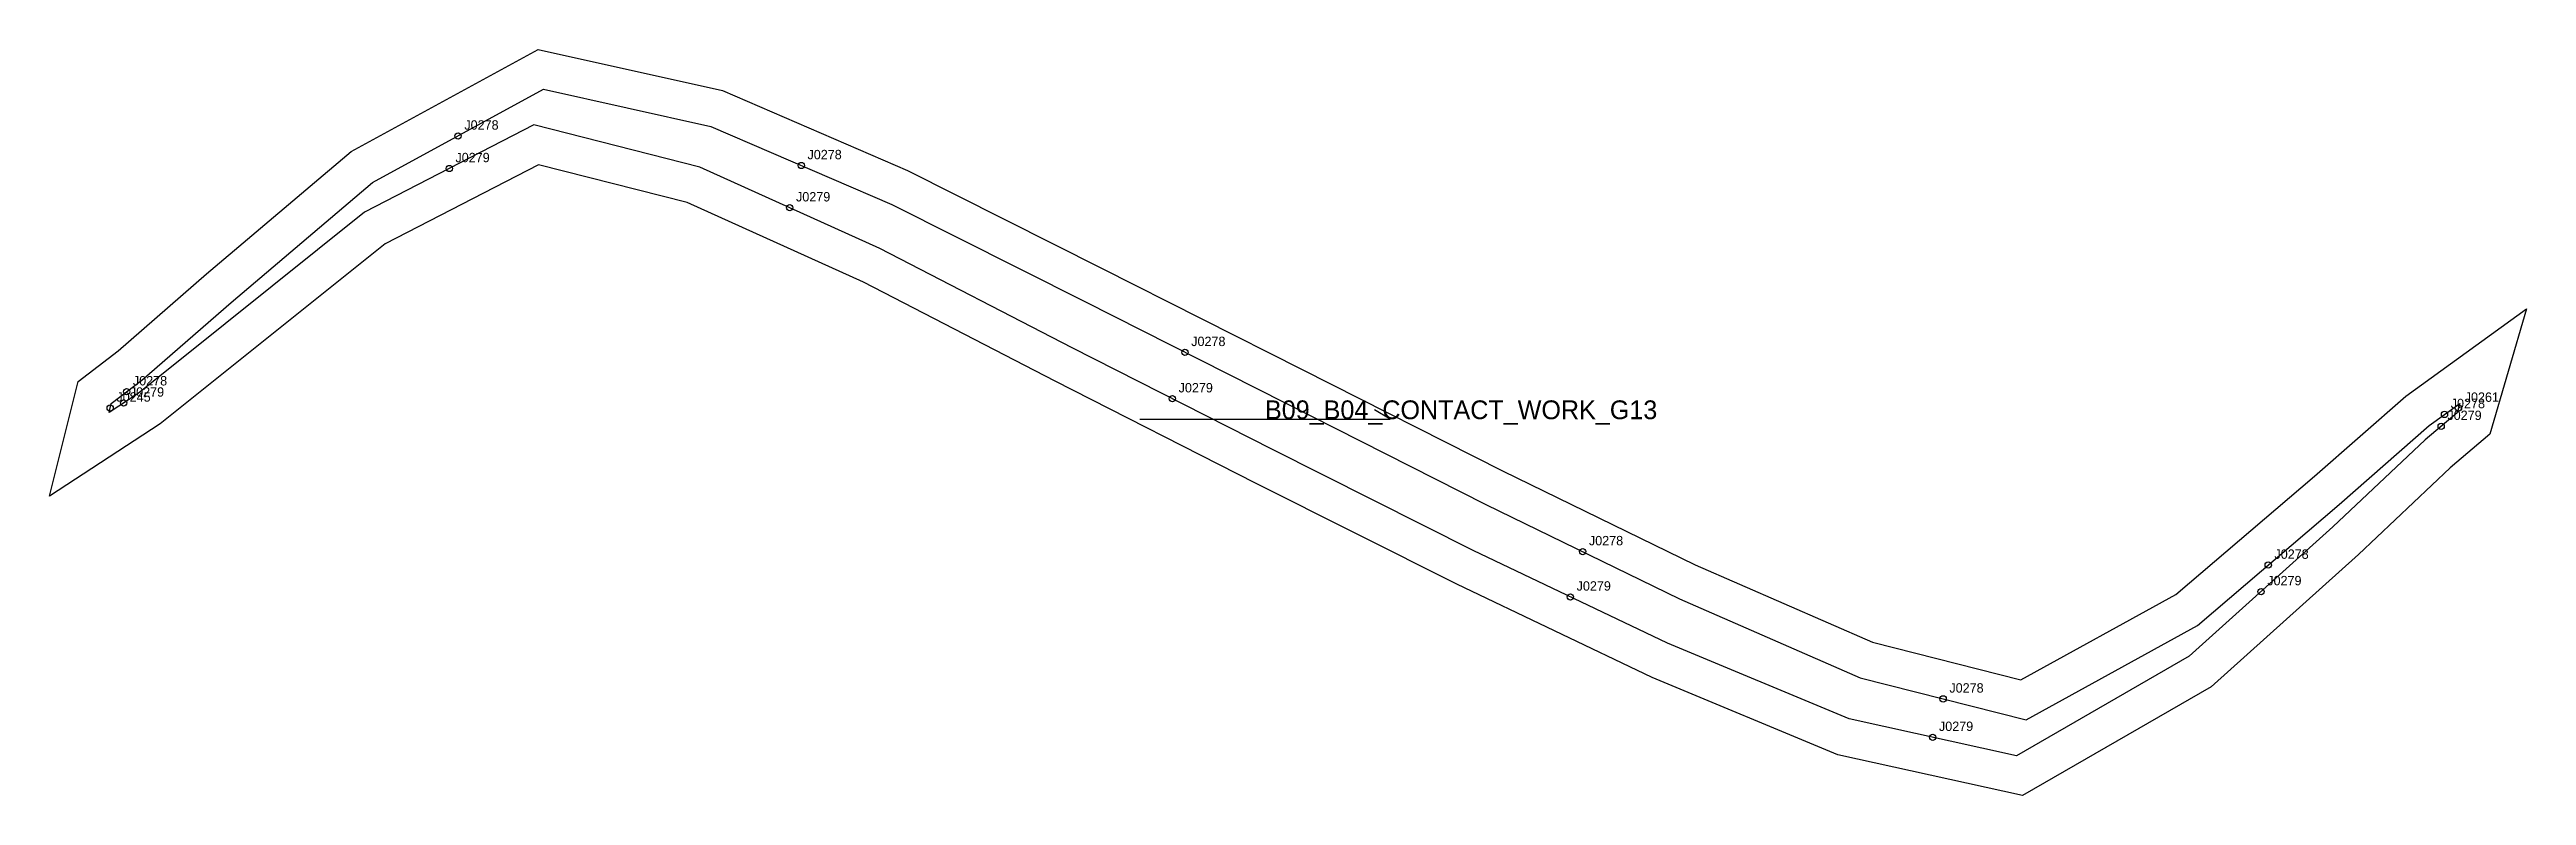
# Model space of a CAD drawing. Header units: millimetres. Extents: x -20 to 771, y -125 to 113.
import ezdxf

# ---------------------------------------------------------------- set-up
doc = ezdxf.new("R2010")
doc.units = ezdxf.units.MM
for name, color, linetype in [('CUT', 1, 'Continuous'), ('GRAIN', 3, 'Continuous'), ('LABEL', 7, 'Continuous'), ('NOTCH', 2, 'Continuous'), ('SEW', 5, 'Continuous')]:
    doc.layers.add(name, color=color, linetype=linetype)

msp = doc.modelspace()

# ---------------------------------------------------------------- linework, layer by layer
at = {"layer": 'CUT'}
msp.add_lwpolyline([(-10.63, 7), (2.22, 16.75), (30.45, 41.36), (76.64, 80.49), (136.3, 113.05), (195.2, 99.91), (254.37, 74.41), (316.33, 43.2), (380.41, 10.82), (444.41, -21.52), (505.97, -51.59), (562.55, -76.35), (609.99, -88.34), (659.5, -61.08), (703.75, -23.29), (732.9, 2.29), (771.47, 30.22), (759.82, -9.86), (747.13, -20.58), (717.79, -48.33), (670.78, -90.54), (610.49, -125.3), (551.47, -112.3), (492.17, -87.64), (429.78, -57.79), (365.53, -25.5), (301.46, 7.1), (240.25, 38.7), (183.98, 64.14), (136.46, 76.24), (87.45, 50.96), (43.87, 16), (15.64, -6.55), (-19.73, -29.69), (-10.63, 7)], close=True, dxfattribs=at)
at = {"layer": 'GRAIN'}
for p, q in [((328.53, -5.06), (408.53, -5.06)), ((408.53, -5.06), (403.53, -2.06))]:
    msp.add_line(p, q, dxfattribs=at)
at = {"layer": 'NOTCH'}
for centre in [(110.78, 85.45), (107.94, 75.04), (220.39, 75.99), (216.72, 62.51), (342.96, 16.3), (3.93, 0.13), (4.9, 3.72), (338.94, 1.49), (-0.36, -1.46), (744.22, -7.33), (745.29, -3.55), (749.75, -1.51), (470, -47.37), (688.98, -51.68), (466.07, -61.85), (686.68, -60.14), (585.14, -94.43), (581.81, -106.69)]:
    msp.add_circle(centre, 1, dxfattribs=at)
at = {"layer": 'SEW'}
msp.add_lwpolyline([(0, 0), (9.8, 7.44), (38.27, 32.25), (83.46, 70.54), (138.09, 100.36), (191.48, 88.44), (249.29, 63.53), (310.93, 32.49), (375, 0.11), (439.07, -32.27), (500.93, -62.48), (558.65, -87.74), (611.64, -101.13), (666.36, -71), (711.6, -32.36), (740.39, -7.1), (750.19, 0), (749.31, -3.03), (739.13, -11.63), (709.66, -39.5), (663.69, -80.78), (608.53, -112.58), (555.09, -100.81), (497.07, -76.68), (435.06, -47.02), (370.95, -14.8), (306.93, 17.77), (245.48, 49.51), (187.97, 75.5), (135, 88.99), (80.88, 61.08), (36.37, 25.36), (8.59, 3.18), (-0.72, -2.92)], close=True, dxfattribs=at)

# ---------------------------------------------------------------- texts
at = {"layer": 'LABEL'}
for s, height, p in [('J0278', 3, (112.78, 87.45)), ('J0279', 3, (109.94, 77.04)), ('J0278', 3, (222.39, 77.99)), ('J0279', 3, (218.72, 64.51)), ('J0278', 3, (344.96, 18.3)), ('J0278', 3, (6.9, 5.72)), ('J0245', 3, (1.64, 0.54)), ('J0279', 3, (5.93, 2.13)), ('J0279', 3, (340.94, 3.49)), ('B09_B04_CONTACT_WORK_G13', 6, (368.53, -5.06)), ('J0278', 3, (747.29, -1.55)), ('J0261', 3, (751.75, 0.49)), ('J0279', 3, (746.22, -5.33)), ('J0278', 3, (472, -45.37)), ('J0278', 3, (690.98, -49.68)), ('J0279', 3, (688.68, -58.14)), ('J0279', 3, (468.07, -59.85)), ('J0278', 3, (587.14, -92.43)), ('J0279', 3, (583.81, -104.69))]:
    msp.add_text(s, height=height, dxfattribs=at).set_placement(p)

doc.saveas('drawing.dxf')
